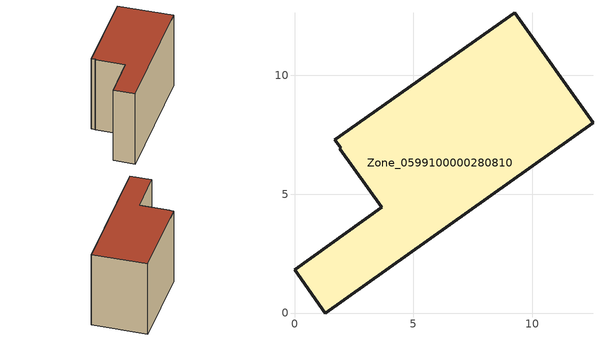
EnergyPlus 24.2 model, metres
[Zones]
Zone_0599100000280810
 floor ground (C_G): 0,1.82 3.66,4.45 1.9,6.92 1.95,6.95 1.7,7.29 9.26,12.63 12.56,8.01 1.3,0 z0
 wall outside (C_F): 3.66,4.45 0,1.82 1.3,0 12.56,8.01 9.26,12.63 1.7,7.29 1.95,6.95 1.9,6.92 3.66,4.45 z0:8.34
 roof outside (C_R): 1.9,6.92 3.66,4.45 0,1.82 1.3,0 12.56,8.01 9.26,12.63 1.7,7.29 1.95,6.95 z8.34
[BUILDING]
Pand.0599100000280810: North Axis=0; Terrain=City; Loads Convergence Tolerance Value=0.04; Temperature Convergence Tolerance Value=0.4; Solar Distribution=FullExterior; Maximum Number of Warmup Days=25; Minimum Number of Warmup Days=1
[Site:Location]
Rotterdam.The.Hague.AP_ZH_NLD Design_Conditions: Latitude=51.96; Longitude=4.45; Time Zone=1; Elevation=-4.5
[SITE:GROUNDTEMPERATURE:BUILDINGSURFACE]
18, 18, 18, 18, 18, 18, 18, 18, 18, 18, 18, 18
[MATERIAL] Thermal Absorptance=0.9; Solar Absorptance=0.7; Visible Absorptance=0.7
Name | Roughness | Thickness | Conductivity | Density | Specific Heat
G.TI.1975-1991 | MediumSmooth | 0.15 | 0.288461 | 540 | 1210
F.TI.1975-1991 | Rough | 0.3 | 0.230769 | 1920 | 840
R.TI.1975-1991 | MediumRough | 0.2 | 0.153846 | 1500 | 1000
[CONSTRUCTION]
C_G: G.TI.1975-1991
C_F: F.TI.1975-1991
C_R: R.TI.1975-1991
[ZONE]
Zone_0599100000280810: Type=1; Multiplier=1; Ceiling Height=Autocalculate; Volume=Autocalculate; Floor Area=autocalculate; Part of Total Floor Area=Yes
[ZONEINFILTRATION:DESIGNFLOWRATE]
Infil_Zone_0599100000280810: Zone or ZoneList or Space or SpaceList=Zone_0599100000280810; Schedule=AlwaysOn; Design Flow Rate Calculation Method=Flow/Area; Flow Rate per Floor Area=0.003; Constant Term Coefficient=1; Temperature Term Coefficient=0; Velocity Term Coefficient=0; Velocity Squared Term Coefficient=0
[HVACTEMPLATE:ZONE:IDEALLOADSAIRSYSTEM]
Zone_0599100000280810: Maximum Heating Supply Air Temperature=50; Minimum Cooling Supply Air Temperature=13; Maximum Heating Supply Air Humidity Ratio=0.0156; Minimum Cooling Supply Air Humidity Ratio=0.0077; Heating Limit=NoLimit; Cooling Limit=NoLimit; Dehumidification Control Type=ConstantSensibleHeatRatio; Cooling Sensible Heat Ratio=0.7; Dehumidification Setpoint=60; Humidification Control Type=None; Humidification Setpoint=30; Outdoor Air Method=None; Outdoor Air Flow Rate per Person=0.00944; Outdoor Air Flow Rate per Zone Floor Area=0; Outdoor Air Flow Rate per Zone=0; Demand Controlled Ventilation Type=None; Outdoor Air Economizer Type=NoEconomizer; Heat Recovery Type=None; Sensible Heat Recovery Effectiveness=0.7; Latent Heat Recovery Effectiveness=0.65
[ZONECONTROL:THERMOSTAT]
ThermostatControl_Zone_0599100000280810: Zone or ZoneList=Zone_0599100000280810; Control Type Schedule=DualSetpointControlType; Control 1=Thermostat_Zone_0599100000280810; Temperature Difference Between Cutout And Setpoint=0
[THERMOSTATSETPOINT:DUALSETPOINT]
Thermostat_Zone_0599100000280810: Heating Setpoint Temperature Schedule=HeatingSetpoint_Zone_0599100000280810; Cooling Setpoint Temperature Schedule=CoolingSetpoint_Zone_0599100000280810
[SCHEDULE:COMPACT]
HeatingSetpoint_Zone_0599100000280810: Through: 12/31, For: AllDays, Until: 24:00, 21
CoolingSetpoint_Zone_0599100000280810: Through: 12/31, For: AllDays, Until: 24:00, 24
DualSetpointControlType: Through: 12/31, For: AllDays, Until: 24:00, 4
AlwaysOn: Through: 12/31, For: AllDays, Until: 24:00, 1
